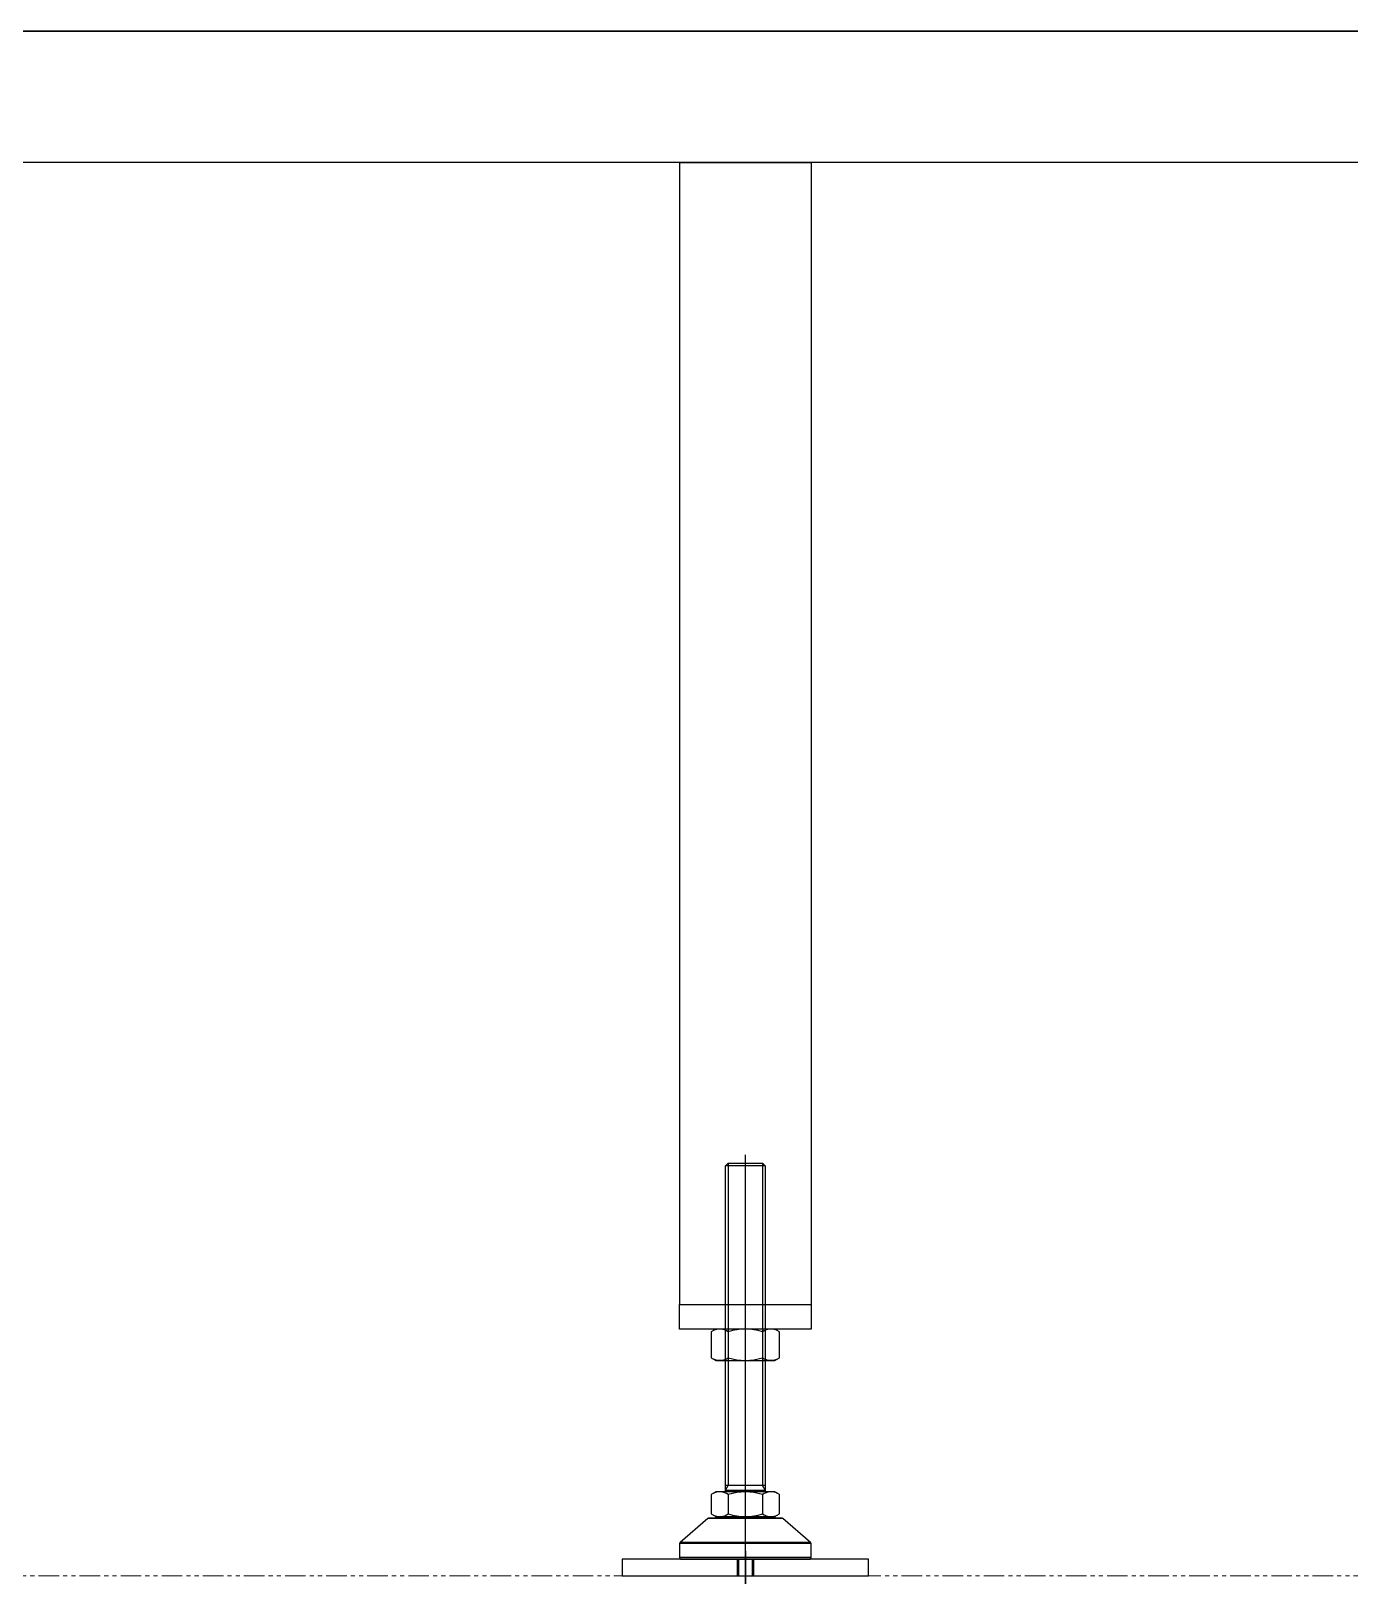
# Model space of a CAD drawing. Header units: inches. Extents: x 0 to 23821, y 0 to 11279.
# Drawn here: x 5733 to 6535, y 1670 to 2614 of the extents above; entities that cross this region are included whole.
import ezdxf

# ---------------------------------------------------------------- set-up
doc = ezdxf.new("R2010")
doc.units = ezdxf.units.IN
doc.header["$LTSCALE"] = 10
doc.header["$MEASUREMENT"] = 0
doc.linetypes.add('PHANTOM', pattern=[2.5, 1.25, -0.25, 0.25, -0.25, 0.25, -0.25])
doc.layers.add('33', color=3, linetype='PHANTOM', lineweight=9)

# ---------------------------------------------------------------- blocks, each defined once
blk = doc.blocks.new('A$Cd79cac07')
at = {"color": 0}
for p, q in [((2290, 0), (10, 0)), ((1110, -80), (1110, -774.5)), ((1110, -80), (1190, -80)), ((1190, -80), (1190, -774.5)), ((1138, -690.12), (1139.62, -688.5)), ((1139.62, -688.5), (1160.38, -688.5)), ((1139.62, -688.5), (1139.62, -764.5)), ((1150, -944.5), (1150, -683.5)), ((1160.38, -688.5), (1162, -690.12)), ((1160.38, -688.5), (1160.38, -764.5)), ((1162, -690.12), (1138, -690.12)), ((1139.62, -690.12), (1139.62, -884.69)), ((1160.38, -690.12), (1160.38, -884.69)), ((1110, -774.5), (1190, -774.5)), ((1110, -774.5), (1190, -774.5)), ((1110, -789.5), (1110, -774.5)), ((1190, -774.5), (1190, -789.5)), ((1190, -789.5), (1110, -789.5)), ((1139.61, -791.11), (1139.61, -806.89)), ((1160.39, -791.11), (1160.39, -806.89)), ((1162, -884.69), (1138, -884.69)), ((1138, -887.5), (1139.62, -884.69)), ((1162, -887.7), (1138, -887.7)), ((1162, -887.5), (1160.38, -884.69)), ((1139.61, -890.11), (1139.61, -901.89)), ((1160.39, -890.11), (1160.39, -901.89)), ((1172.78, -904.74), (1127.22, -904.74)), ((1132, -903.5), (1132, -904.5)), ((1168, -903.5), (1168, -904.5)), ((1190, -919.96), (1110, -919.96)), ((1189.65, -919.2), (1110.35, -919.2)), ((1150, -924.5), (1150, -944.5)), ((1190, -928.5), (1110, -928.5)), ((1145, -929.5), (1145, -939.5)), ((1145.81, -929.5), (1145.81, -939.5)), ((1154.19, -929.5), (1154.19, -939.5)), ((1155, -929.5), (1155, -939.5))]:
    blk.add_line(p, q, dxfattribs=at)
for points in [[(120, 0), (2180, 0), (2180, -80), (120, -80)], [(1168, -789.5), (1132, -789.5), (1129.22, -791.11), (1129.22, -806.89), (1132, -808.5), (1168, -808.5), (1170.78, -806.89), (1170.78, -791.11)], [(1168, -888.5), (1132, -888.5), (1129.22, -890.11), (1129.22, -901.89), (1132, -903.5), (1168, -903.5), (1170.78, -901.89), (1170.78, -890.11)], [(1225, -929.5), (1075, -929.5), (1075, -939.5), (1225, -939.5)]]:
    blk.add_lwpolyline(points, close=True, dxfattribs=at)
for points in [[(1138, -887.7), (1138, -690.12)], [(1162, -690.12), (1162, -887.7)]]:
    blk.add_lwpolyline(points, dxfattribs=at)
blk.add_lwpolyline([(1172.13, -904.5), (1127.87, -904.5, 0.179033), (1127.22, -904.74), (1110.35, -919.2, 0.218944), (1110, -919.96), (1110, -928.5, 0.414214), (1111, -929.5), (1189, -929.5, 0.414214), (1190, -928.5), (1190, -919.96, 0.218944), (1189.65, -919.2), (1172.78, -904.74, 0.179033)], format="xyb", close=True, dxfattribs=at)
for centre, radius, start, end in [((1134.41, -798.7), 9.2, 55.61575, 115.61575), ((1150, -823.89), 34.39, 72.41205, 107.58795), ((1165.59, -798.7), 9.2, 64.38425, 124.38425), ((1134.41, -799.3), 9.2, 244.38425, 304.38425), ((1150, -774.11), 34.39, 252.41205, 287.58795), ((1165.59, -799.3), 9.2, 235.61575, 295.61575), ((1137.2, -887.7), 0.8, 270, 0), ((1162.8, -887.7), 0.8, 180, 270), ((1134.41, -897.7), 9.2, 55.61575, 115.61575), ((1150, -922.89), 34.39, 72.41205, 107.58795), ((1165.59, -897.7), 9.2, 64.38425, 124.38425), ((1134.41, -894.3), 9.2, 244.38425, 304.38425), ((1150, -869.11), 34.39, 252.41205, 287.58795), ((1165.59, -894.3), 9.2, 235.61575, 295.61575)]:
    blk.add_arc(centre, radius, start, end, dxfattribs=at)

msp = doc.modelspace()

# ---------------------------------------------------------------- linework, layer by layer
at = {"layer": '33'}
msp.add_line((1437.14339049, 1674.72111145, -227228.55083111), (8237.14339049, 1674.72111145, -227228.55083111), dxfattribs=at)

# ---------------------------------------------------------------- block references
at = {"color": 252}
msp.add_blockref('A$Cd79cac07', (5017.14339049, 2614.22111145, -227228.55083111), dxfattribs=at)

doc.saveas('drawing.dxf')
